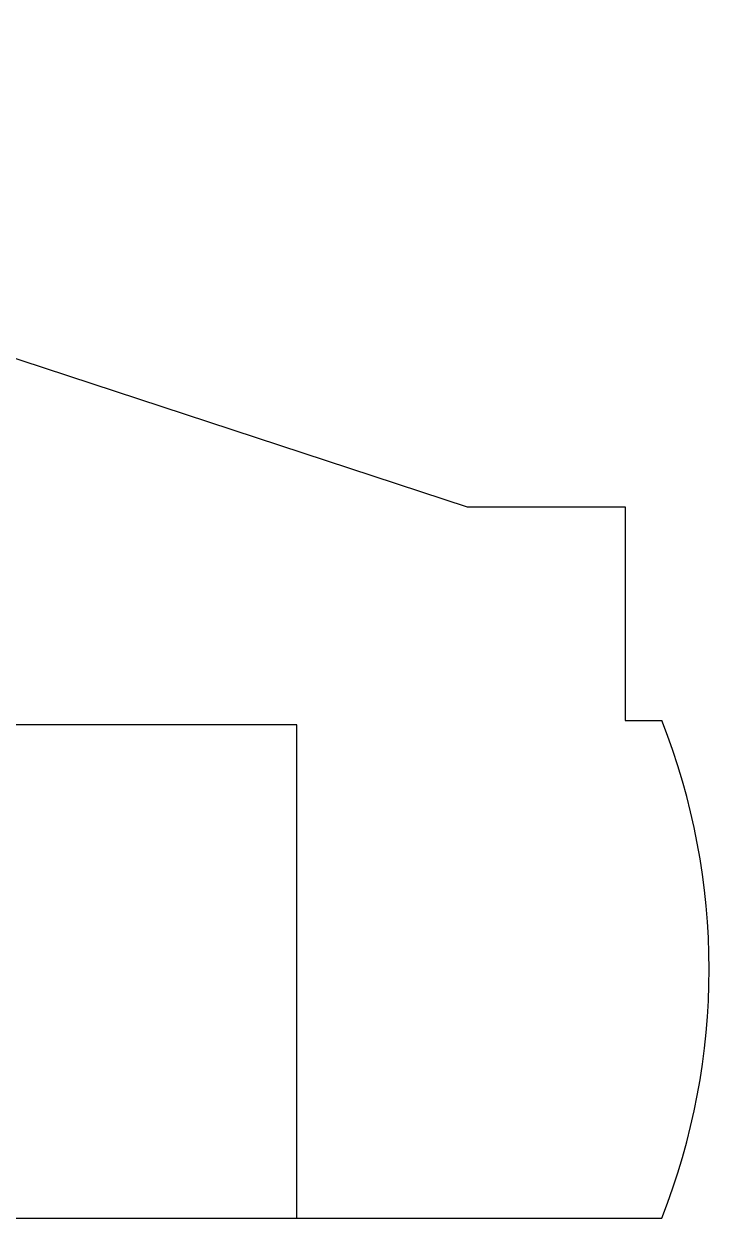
# Model space of a CAD drawing. Extents: x 0 to 6337, y 3987 to 5634.
# Drawn here: x 5409 to 6337, y 4016 to 5634 of the extents above; entities that cross this region are included whole.
import ezdxf

# ---------------------------------------------------------------- set-up
doc = ezdxf.new("R2010")
doc.units = 0
doc.header["$MEASUREMENT"] = 0
doc.layers.add('01A_BASE_PLAN', color=7, linetype='CONTINUOUS')

msp = doc.modelspace()

# ---------------------------------------------------------------- linework, layer by layer
at = {"layer": '01A_BASE_PLAN', "color": 250, "linetype": 'Continuous'}
for p, q in [((4017, 5634.2), (6008.8, 4979.9)), ((6008.8, 4979.9), (6223.1, 4979.9)), ((6223.1, 4979.9), (6223.1, 4690.4)), ((5778.4, 4684.4), (5258.4, 4684.4)), ((5778.4, 4016), (5778.4, 4684.4)), ((6223.1, 4690.4), (6272.6, 4690.4)), ((5120.4, 4016), (6272.6, 4016))]:
    msp.add_line(p, q, dxfattribs=at)
msp.add_arc((5416.1, 4353.2), 920.5, 338.5081, 21.4919, dxfattribs=at)

doc.saveas('drawing.dxf')
